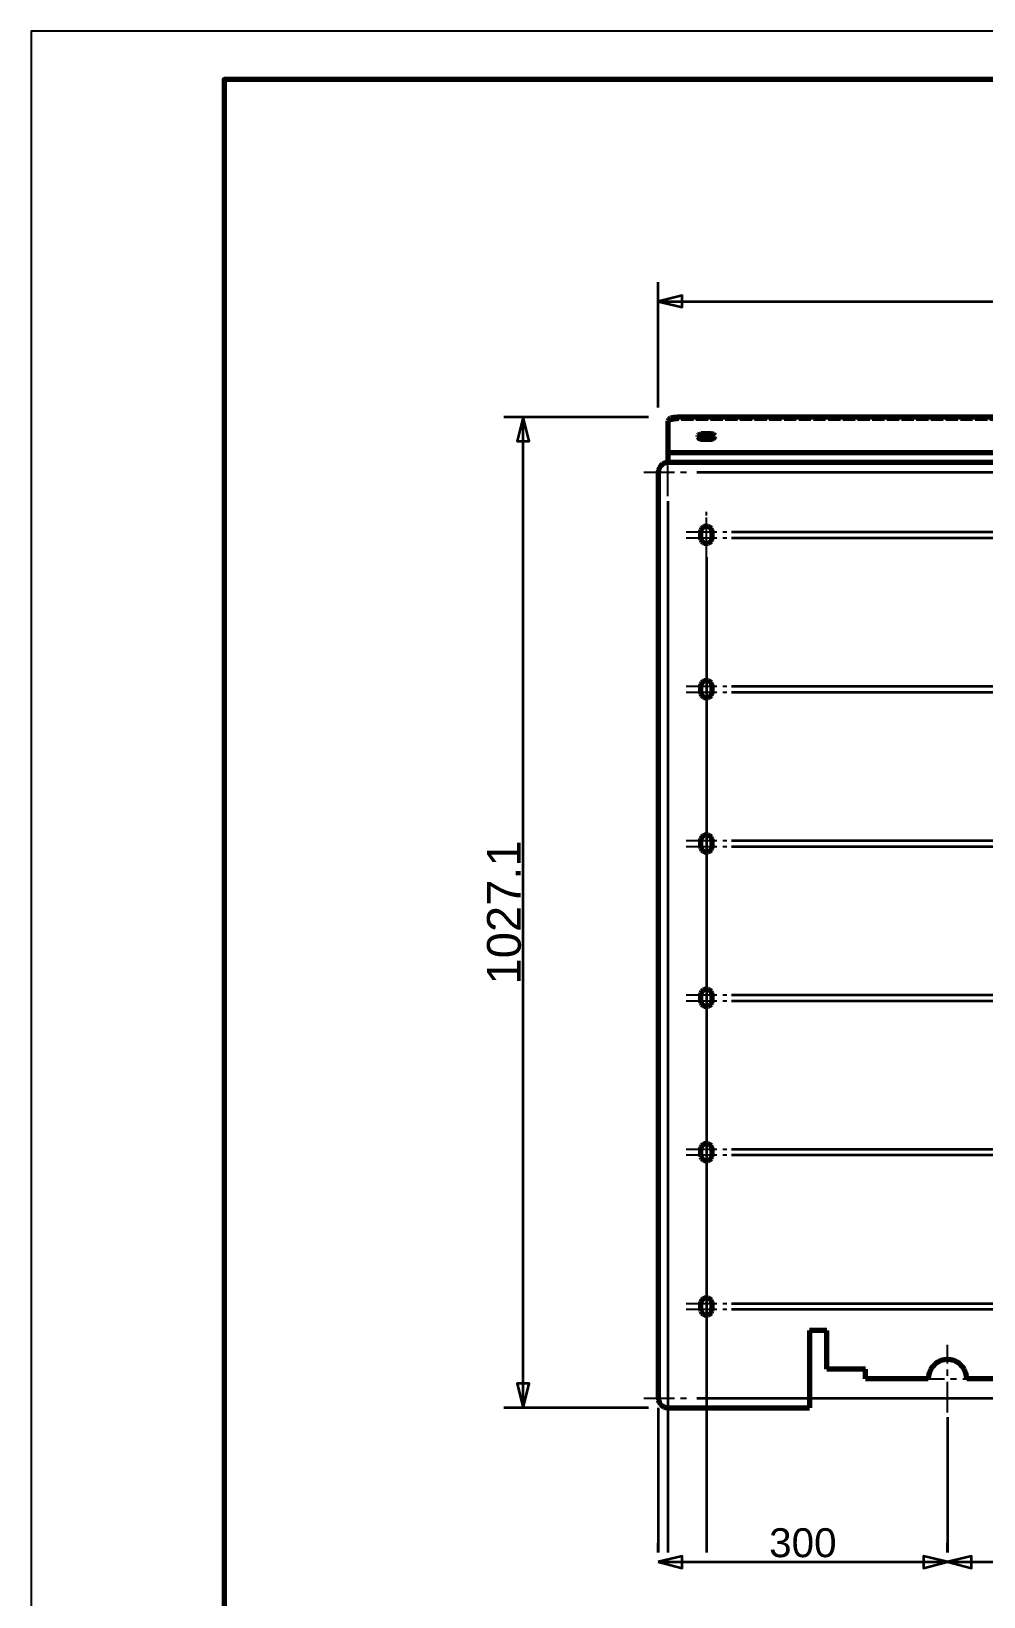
# Model space of a CAD drawing. Header units: millimetres. Extents: x 0 to 420, y 0 to 297.
# Drawn here: x 0 to 98.8, y 134.7 to 297 of the extents above; entities that cross this region are included whole.
import ezdxf
from ezdxf.enums import TextEntityAlignment as Align

# ---------------------------------------------------------------- set-up
doc = ezdxf.new("R2010")
doc.units = ezdxf.units.MM
doc.linetypes.add('CENTER', pattern=[5.08, 3.175, -0.635, 0.635, -0.635])
doc.linetypes.add('DASHED', pattern=[1.524, 1.27, -0.254])
doc.styles.add('GOST', font='Arial')

msp = doc.modelspace()

# ---------------------------------------------------------------- linework, layer by layer
at = {"color": 7, "lineweight": 35}
for p, q in [((65, 258), (65, 271)), ((65, 269), (220, 269)), ((64, 257), (49, 257)), ((51, 154.29), (51, 257)), ((69, 251.29), (235, 251.29)), ((66, 248.29), (66, 139.29)), ((72.6, 245.09), (235, 245.09)), ((72.6, 244.49), (235, 244.49)), ((70, 242.49), (70, 139.29)), ((70, 241.89), (70, 139.29)), ((72.6, 229.09), (235, 229.09)), ((72.6, 228.49), (235, 228.49)), ((70, 226.49), (70, 139.29)), ((70, 225.89), (70, 139.29)), ((72.6, 213.09), (235, 213.09)), ((72.6, 212.49), (235, 212.49)), ((70, 210.49), (70, 139.29)), ((70, 209.89), (70, 139.29)), ((72.6, 197.09), (235, 197.09)), ((72.6, 196.49), (235, 196.49)), ((70, 194.49), (70, 139.29)), ((70, 193.89), (70, 139.29)), ((72.6, 181.09), (235, 181.09)), ((72.6, 180.49), (235, 180.49)), ((70, 178.49), (70, 139.29)), ((70, 177.89), (70, 139.29)), ((72.6, 165.09), (235, 165.09)), ((72.6, 164.49), (235, 164.49)), ((70, 162.49), (70, 139.29)), ((70, 161.89), (70, 139.29)), ((64, 154.29), (49, 154.29)), ((65, 154.29), (65, 139.29)), ((69, 155.29), (235, 155.29)), ((95, 153.29), (95, 139.29)), ((66, 152.29), (66, 139.29)), ((65, 139.29), (65, 140.29)), ((95, 139.29), (95, 140.29)), ((95, 139.29), (95, 140.29)), ((65, 138.29), (95, 138.29)), ((95, 138.29), (190, 138.29))]:
    msp.add_line(p, q, dxfattribs=at)
at = {"color": 1, "lineweight": 70}
for p, q in [((66.02, 256.69), (66, 256.61)), ((66, 256.61), (66, 253.3)), ((66.08, 256.76), (66.02, 256.69)), ((66.17, 256.83), (66.08, 256.76)), ((66.29, 256.89), (66.17, 256.83)), ((66.44, 256.93), (66.29, 256.89)), ((66.62, 256.97), (66.44, 256.93)), ((67, 257), (66.62, 256.97)), ((218, 257), (67, 257)), ((69.11, 255.09), (69.1, 255.05)), ((69.1, 255.05), (69.11, 255)), ((69.15, 255.14), (69.11, 255.09)), ((69.11, 255), (69.15, 254.96)), ((69.28, 255.21), (69.15, 255.14)), ((69.15, 254.96), (69.28, 254.88)), ((69.22, 254.91), (69.31, 254.95)), ((69.47, 255.26), (69.28, 255.21)), ((69.28, 254.88), (69.47, 254.83)), ((69.31, 254.95), (69.43, 254.98)), ((69.43, 254.98), (69.7, 255)), ((69.7, 255.28), (69.47, 255.26)), ((69.47, 254.83), (69.7, 254.81)), ((70.3, 255.28), (69.7, 255.28)), ((69.7, 255), (69.7, 255.28)), ((69.7, 255), (70.3, 255)), ((70.53, 255.26), (70.3, 255.28)), ((70.3, 255), (70.3, 255.28)), ((70.3, 255), (70.57, 254.98)), ((70.3, 254.81), (70.53, 254.83)), ((70.72, 255.21), (70.53, 255.26)), ((70.53, 254.83), (70.72, 254.88)), ((70.57, 254.98), (70.69, 254.95)), ((70.69, 254.95), (70.78, 254.91)), ((70.85, 255.14), (70.72, 255.21)), ((70.72, 254.88), (70.85, 254.96)), ((70.89, 255.09), (70.85, 255.14)), ((70.85, 254.96), (70.89, 255)), ((70.9, 255.05), (70.89, 255.09)), ((70.89, 255), (70.9, 255.05)), ((66, 253.3), (66, 253.26)), ((219, 253.3), (66, 253.3)), ((66, 253.26), (66, 253.21)), ((66, 253.21), (66, 253.16)), ((69.7, 254.81), (70.3, 254.81)), ((65.12, 251.76), (65.03, 251.53)), ((65.26, 251.96), (65.12, 251.76)), ((65.44, 252.12), (65.26, 251.96)), ((65.66, 252.23), (65.44, 252.12)), ((65.9, 252.29), (65.66, 252.23)), ((65.9, 252.29), (65.9, 252.19)), ((65.9, 252.19), (66, 252.19)), ((66, 253.16), (66, 253.1)), ((66, 253.1), (66, 253.04)), ((66, 253.04), (66, 252.97)), ((66, 252.97), (66, 252.89)), ((66, 252.89), (66, 252.81)), ((66, 252.81), (66, 252.73)), ((66, 252.73), (66, 252.65)), ((66, 252.65), (66, 252.56)), ((66, 252.56), (66, 252.47)), ((66, 252.47), (66, 252.38)), ((66, 252.38), (66, 252.29)), ((66, 252.19), (66, 252.29)), ((219, 252.29), (66, 252.29)), ((65.03, 251.53), (65, 251.29)), ((65, 251.29), (65, 155.29)), ((69.43, 245.27), (69.4, 245.09)), ((69.4, 245.09), (69.4, 244.49)), ((69.51, 245.44), (69.43, 245.27)), ((69.65, 245.57), (69.51, 245.44)), ((69.81, 245.66), (69.65, 245.57)), ((70, 245.69), (69.81, 245.66)), ((70.19, 245.66), (70, 245.69)), ((70.35, 245.57), (70.19, 245.66)), ((70.49, 245.44), (70.35, 245.57)), ((70.57, 245.27), (70.49, 245.44)), ((70.6, 245.09), (70.57, 245.27)), ((70.6, 244.49), (70.6, 245.09)), ((69.4, 244.49), (69.43, 244.3)), ((69.43, 244.3), (69.51, 244.13)), ((69.51, 244.13), (69.65, 244)), ((69.65, 244), (69.81, 243.92)), ((69.81, 243.92), (70, 243.89)), ((70, 243.89), (70.19, 243.92)), ((70.19, 243.92), (70.35, 244)), ((70.35, 244), (70.49, 244.13)), ((70.49, 244.13), (70.57, 244.3)), ((70.57, 244.3), (70.6, 244.49)), ((69.43, 229.27), (69.4, 229.09)), ((69.4, 229.09), (69.4, 228.49)), ((69.51, 229.44), (69.43, 229.27)), ((69.65, 229.57), (69.51, 229.44)), ((69.81, 229.66), (69.65, 229.57)), ((70, 229.69), (69.81, 229.66)), ((70.19, 229.66), (70, 229.69)), ((70.35, 229.57), (70.19, 229.66)), ((70.49, 229.44), (70.35, 229.57)), ((70.57, 229.27), (70.49, 229.44)), ((70.6, 229.09), (70.57, 229.27)), ((70.6, 228.49), (70.6, 229.09)), ((69.4, 228.49), (69.43, 228.3)), ((69.43, 228.3), (69.51, 228.13)), ((69.51, 228.13), (69.65, 228)), ((69.65, 228), (69.81, 227.92)), ((69.81, 227.92), (70, 227.89)), ((70, 227.89), (70.19, 227.92)), ((70.19, 227.92), (70.35, 228)), ((70.35, 228), (70.49, 228.13)), ((70.49, 228.13), (70.57, 228.3)), ((70.57, 228.3), (70.6, 228.49)), ((69.43, 213.27), (69.4, 213.09)), ((69.4, 213.09), (69.4, 212.49)), ((69.51, 213.44), (69.43, 213.27)), ((69.65, 213.57), (69.51, 213.44)), ((69.81, 213.66), (69.65, 213.57)), ((70, 213.69), (69.81, 213.66)), ((70.19, 213.66), (70, 213.69)), ((70.35, 213.57), (70.19, 213.66)), ((70.49, 213.44), (70.35, 213.57)), ((70.57, 213.27), (70.49, 213.44)), ((70.6, 213.09), (70.57, 213.27)), ((70.6, 212.49), (70.6, 213.09)), ((69.4, 212.49), (69.43, 212.3)), ((69.43, 212.3), (69.51, 212.13)), ((69.51, 212.13), (69.65, 212)), ((69.65, 212), (69.81, 211.92)), ((69.81, 211.92), (70, 211.89)), ((70, 211.89), (70.19, 211.92)), ((70.19, 211.92), (70.35, 212)), ((70.35, 212), (70.49, 212.13)), ((70.49, 212.13), (70.57, 212.3)), ((70.57, 212.3), (70.6, 212.49)), ((69.43, 197.27), (69.4, 197.09)), ((69.4, 197.09), (69.4, 196.49)), ((69.4, 196.49), (69.43, 196.3)), ((69.51, 197.44), (69.43, 197.27)), ((69.65, 197.57), (69.51, 197.44)), ((69.81, 197.66), (69.65, 197.57)), ((70, 197.69), (69.81, 197.66)), ((70.19, 197.66), (70, 197.69)), ((70.35, 197.57), (70.19, 197.66)), ((70.49, 197.44), (70.35, 197.57)), ((70.57, 197.27), (70.49, 197.44)), ((70.6, 197.09), (70.57, 197.27)), ((70.57, 196.3), (70.6, 196.49)), ((70.6, 196.49), (70.6, 197.09)), ((69.43, 196.3), (69.51, 196.13)), ((69.51, 196.13), (69.65, 196)), ((69.65, 196), (69.81, 195.92)), ((69.81, 195.92), (70, 195.89)), ((70, 195.89), (70.19, 195.92)), ((70.19, 195.92), (70.35, 196)), ((70.35, 196), (70.49, 196.13)), ((70.49, 196.13), (70.57, 196.3)), ((69.43, 181.27), (69.4, 181.09)), ((69.4, 181.09), (69.4, 180.49)), ((69.4, 180.49), (69.43, 180.3)), ((69.51, 181.44), (69.43, 181.27)), ((69.43, 180.3), (69.51, 180.13)), ((69.65, 181.57), (69.51, 181.44)), ((69.81, 181.66), (69.65, 181.57)), ((70, 181.69), (69.81, 181.66)), ((70.19, 181.66), (70, 181.69)), ((70.35, 181.57), (70.19, 181.66)), ((70.49, 181.44), (70.35, 181.57)), ((70.57, 181.27), (70.49, 181.44)), ((70.49, 180.13), (70.57, 180.3)), ((70.6, 181.09), (70.57, 181.27)), ((70.57, 180.3), (70.6, 180.49)), ((70.6, 180.49), (70.6, 181.09)), ((69.51, 180.13), (69.65, 180)), ((69.65, 180), (69.81, 179.92)), ((69.81, 179.92), (70, 179.89)), ((70, 179.89), (70.19, 179.92)), ((70.19, 179.92), (70.35, 180)), ((70.35, 180), (70.49, 180.13)), ((69.65, 165.57), (69.51, 165.44)), ((69.81, 165.66), (69.65, 165.57)), ((70, 165.69), (69.81, 165.66)), ((70.19, 165.66), (70, 165.69)), ((70.35, 165.57), (70.19, 165.66)), ((70.49, 165.44), (70.35, 165.57)), ((69.43, 165.27), (69.4, 165.09)), ((69.4, 165.09), (69.4, 164.49)), ((69.4, 164.49), (69.43, 164.3)), ((69.51, 165.44), (69.43, 165.27)), ((69.43, 164.3), (69.51, 164.13)), ((69.51, 164.13), (69.65, 164)), ((69.65, 164), (69.81, 163.92)), ((70.19, 163.92), (70.35, 164)), ((70.35, 164), (70.49, 164.13)), ((70.57, 165.27), (70.49, 165.44)), ((70.49, 164.13), (70.57, 164.3)), ((70.6, 165.09), (70.57, 165.27)), ((70.57, 164.3), (70.6, 164.49)), ((70.6, 164.49), (70.6, 165.09)), ((69.81, 163.92), (70, 163.89)), ((70, 163.89), (70.19, 163.92)), ((82.5, 162.29), (80.7, 162.29)), ((80.7, 162.29), (80.7, 154.29)), ((82.5, 158.29), (82.5, 162.29)), ((94.32, 159.17), (94, 159.02)), ((94.65, 159.26), (94.32, 159.17)), ((95, 159.29), (94.65, 159.26)), ((95.35, 159.26), (95, 159.29)), ((95.68, 159.17), (95.35, 159.26)), ((96, 159.02), (95.68, 159.17)), ((86.5, 158.29), (82.5, 158.29)), ((86.5, 157.29), (86.5, 158.29)), ((93.03, 157.63), (93, 157.29)), ((93.12, 157.97), (93.03, 157.63)), ((93.27, 158.29), (93.12, 157.97)), ((93.47, 158.57), (93.27, 158.29)), ((93.71, 158.82), (93.47, 158.57)), ((94, 159.02), (93.71, 158.82)), ((96.29, 158.82), (96, 159.02)), ((96.53, 158.57), (96.29, 158.82)), ((96.73, 158.29), (96.53, 158.57)), ((96.88, 157.97), (96.73, 158.29)), ((96.97, 157.63), (96.88, 157.97)), ((97, 157.29), (96.97, 157.63)), ((93, 157.29), (86.5, 157.29)), ((188, 157.29), (97, 157.29)), ((65, 155.29), (65.03, 155.06)), ((65.03, 155.06), (65.1, 154.85)), ((65.1, 154.85), (65.22, 154.66)), ((65.22, 154.66), (65.38, 154.5)), ((65.38, 154.5), (65.57, 154.39)), ((65.57, 154.39), (65.78, 154.31)), ((65.78, 154.31), (66, 154.29)), ((66, 154.29), (80.7, 154.29))]:
    msp.add_line(p, q, dxfattribs=at)
at = {"color": 5, "linetype": 'DASHED', "lineweight": 35}
for p, q in [((66, 256.61), (66, 256.33)), ((66.02, 256.41), (66.08, 256.48)), ((66.08, 256.48), (66.17, 256.55)), ((66.17, 256.55), (66.29, 256.61)), ((66.29, 256.61), (66.44, 256.66)), ((66.44, 256.66), (66.62, 256.69)), ((66.62, 256.69), (67, 256.72)), ((218, 256.72), (67, 256.72)), ((66, 256.33), (66.02, 256.41)), ((66, 256.33), (66, 253.02)), ((69.1, 254.77), (69.13, 254.84)), ((69.13, 254.84), (69.22, 254.91)), ((70.78, 254.91), (70.87, 254.84)), ((70.87, 254.84), (70.9, 254.77)), ((66, 253.3), (66, 253.02)), ((69.11, 254.72), (69.1, 254.77)), ((69.15, 254.68), (69.11, 254.72)), ((69.28, 254.6), (69.15, 254.68)), ((69.47, 254.55), (69.28, 254.6)), ((69.7, 254.54), (69.47, 254.55)), ((70.3, 254.54), (69.7, 254.54)), ((70.53, 254.55), (70.3, 254.54)), ((70.72, 254.6), (70.53, 254.55)), ((70.85, 254.68), (70.72, 254.6)), ((70.89, 254.72), (70.85, 254.68)), ((70.9, 254.77), (70.89, 254.72)), ((65.03, 251.53), (65.12, 251.76)), ((65.12, 251.76), (65.26, 251.96)), ((65.26, 251.96), (65.44, 252.12)), ((65.44, 252.12), (65.66, 252.23)), ((65.66, 252.23), (65.9, 252.29)), ((65.9, 252.19), (65.9, 252.29)), ((66, 252.19), (65.9, 252.19)), ((66, 253.02), (66, 252.99)), ((66, 252.99), (66, 252.96)), ((66, 252.96), (66, 252.92)), ((66, 252.92), (66, 252.88)), ((66, 252.88), (66, 252.83)), ((66, 252.83), (66, 252.78)), ((66, 252.78), (66, 252.73)), ((66, 252.73), (66, 252.67)), ((66, 252.67), (66, 252.61)), ((66, 252.61), (66, 252.55)), ((66, 252.55), (66, 252.48)), ((66, 252.48), (66, 252.42)), ((66, 252.42), (66, 252.35)), ((66, 252.35), (66, 252.29)), ((66, 252.29), (66, 252.19)), ((65, 251.29), (65.03, 251.53)), ((65, 155.29), (65, 251.29)), ((69.4, 245.09), (69.43, 245.27)), ((69.4, 244.49), (69.4, 245.09)), ((69.43, 245.27), (69.51, 245.44)), ((69.51, 245.44), (69.65, 245.57)), ((69.65, 245.57), (69.81, 245.66)), ((69.81, 245.66), (70, 245.69)), ((70, 245.69), (70.19, 245.66)), ((70.19, 245.66), (70.35, 245.57)), ((70.35, 245.57), (70.49, 245.44)), ((70.49, 245.44), (70.57, 245.27)), ((70.57, 245.27), (70.6, 245.09)), ((70.6, 245.09), (70.6, 244.49)), ((69.43, 244.3), (69.4, 244.49)), ((69.51, 244.13), (69.43, 244.3)), ((69.65, 244), (69.51, 244.13)), ((69.81, 243.92), (69.65, 244)), ((70, 243.89), (69.81, 243.92)), ((70.19, 243.92), (70, 243.89)), ((70.35, 244), (70.19, 243.92)), ((70.49, 244.13), (70.35, 244)), ((70.57, 244.3), (70.49, 244.13)), ((70.6, 244.49), (70.57, 244.3)), ((69.4, 229.09), (69.43, 229.27)), ((69.4, 228.49), (69.4, 229.09)), ((69.43, 229.27), (69.51, 229.44)), ((69.51, 229.44), (69.65, 229.57)), ((69.65, 229.57), (69.81, 229.66)), ((69.81, 229.66), (70, 229.69)), ((70, 229.69), (70.19, 229.66)), ((70.19, 229.66), (70.35, 229.57)), ((70.35, 229.57), (70.49, 229.44)), ((70.49, 229.44), (70.57, 229.27)), ((70.57, 229.27), (70.6, 229.09)), ((70.6, 229.09), (70.6, 228.49)), ((69.43, 228.3), (69.4, 228.49)), ((69.51, 228.13), (69.43, 228.3)), ((69.65, 228), (69.51, 228.13)), ((69.81, 227.92), (69.65, 228)), ((70, 227.89), (69.81, 227.92)), ((70.19, 227.92), (70, 227.89)), ((70.35, 228), (70.19, 227.92)), ((70.49, 228.13), (70.35, 228)), ((70.57, 228.3), (70.49, 228.13)), ((70.6, 228.49), (70.57, 228.3)), ((69.4, 213.09), (69.43, 213.27)), ((69.4, 212.49), (69.4, 213.09)), ((69.43, 213.27), (69.51, 213.44)), ((69.51, 213.44), (69.65, 213.57)), ((69.65, 213.57), (69.81, 213.66)), ((69.81, 213.66), (70, 213.69)), ((70, 213.69), (70.19, 213.66)), ((70.19, 213.66), (70.35, 213.57)), ((70.35, 213.57), (70.49, 213.44)), ((70.49, 213.44), (70.57, 213.27)), ((70.57, 213.27), (70.6, 213.09)), ((70.6, 213.09), (70.6, 212.49)), ((69.43, 212.3), (69.4, 212.49)), ((69.51, 212.13), (69.43, 212.3)), ((69.65, 212), (69.51, 212.13)), ((69.81, 211.92), (69.65, 212)), ((70, 211.89), (69.81, 211.92)), ((70.19, 211.92), (70, 211.89)), ((70.35, 212), (70.19, 211.92)), ((70.49, 212.13), (70.35, 212)), ((70.57, 212.3), (70.49, 212.13)), ((70.6, 212.49), (70.57, 212.3)), ((69.4, 197.09), (69.43, 197.27)), ((69.4, 196.49), (69.4, 197.09)), ((69.43, 196.3), (69.4, 196.49)), ((69.43, 197.27), (69.51, 197.44)), ((69.51, 197.44), (69.65, 197.57)), ((69.65, 197.57), (69.81, 197.66)), ((69.81, 197.66), (70, 197.69)), ((70, 197.69), (70.19, 197.66)), ((70.19, 197.66), (70.35, 197.57)), ((70.35, 197.57), (70.49, 197.44)), ((70.49, 197.44), (70.57, 197.27)), ((70.57, 197.27), (70.6, 197.09)), ((70.6, 196.49), (70.57, 196.3)), ((70.6, 197.09), (70.6, 196.49)), ((69.51, 196.13), (69.43, 196.3)), ((69.65, 196), (69.51, 196.13)), ((69.81, 195.92), (69.65, 196)), ((70, 195.89), (69.81, 195.92)), ((70.19, 195.92), (70, 195.89)), ((70.35, 196), (70.19, 195.92)), ((70.49, 196.13), (70.35, 196)), ((70.57, 196.3), (70.49, 196.13)), ((69.4, 181.09), (69.43, 181.27)), ((69.4, 180.49), (69.4, 181.09)), ((69.43, 180.3), (69.4, 180.49)), ((69.43, 181.27), (69.51, 181.44)), ((69.51, 180.13), (69.43, 180.3)), ((69.51, 181.44), (69.65, 181.57)), ((69.65, 181.57), (69.81, 181.66)), ((69.81, 181.66), (70, 181.69)), ((70, 181.69), (70.19, 181.66)), ((70.19, 181.66), (70.35, 181.57)), ((70.35, 181.57), (70.49, 181.44)), ((70.49, 181.44), (70.57, 181.27)), ((70.57, 180.3), (70.49, 180.13)), ((70.57, 181.27), (70.6, 181.09)), ((70.6, 180.49), (70.57, 180.3)), ((70.6, 181.09), (70.6, 180.49)), ((69.65, 180), (69.51, 180.13)), ((69.81, 179.92), (69.65, 180)), ((70, 179.89), (69.81, 179.92)), ((70.19, 179.92), (70, 179.89)), ((70.35, 180), (70.19, 179.92)), ((70.49, 180.13), (70.35, 180)), ((69.51, 165.44), (69.65, 165.57)), ((69.65, 165.57), (69.81, 165.66)), ((69.81, 165.66), (70, 165.69)), ((70, 165.69), (70.19, 165.66)), ((70.19, 165.66), (70.35, 165.57)), ((70.35, 165.57), (70.49, 165.44)), ((69.4, 165.09), (69.43, 165.27)), ((69.4, 164.49), (69.4, 165.09)), ((69.43, 164.3), (69.4, 164.49)), ((69.43, 165.27), (69.51, 165.44)), ((69.51, 164.13), (69.43, 164.3)), ((69.65, 164), (69.51, 164.13)), ((69.81, 163.92), (69.65, 164)), ((70.35, 164), (70.19, 163.92)), ((70.49, 164.13), (70.35, 164)), ((70.49, 165.44), (70.57, 165.27)), ((70.57, 164.3), (70.49, 164.13)), ((70.57, 165.27), (70.6, 165.09)), ((70.6, 164.49), (70.57, 164.3)), ((70.6, 165.09), (70.6, 164.49)), ((70, 163.89), (69.81, 163.92)), ((70.19, 163.92), (70, 163.89)), ((80.7, 154.29), (80.7, 162.29)), ((80.7, 162.29), (82.5, 162.29)), ((82.5, 162.29), (82.5, 158.29)), ((94, 159.02), (94.32, 159.17)), ((94.32, 159.17), (94.65, 159.26)), ((94.65, 159.26), (95, 159.29)), ((95, 159.29), (95.35, 159.26)), ((95.35, 159.26), (95.68, 159.17)), ((95.68, 159.17), (96, 159.02)), ((82.5, 158.29), (86.5, 158.29)), ((86.5, 158.29), (86.5, 157.29)), ((93, 157.29), (93.03, 157.63)), ((93.03, 157.63), (93.12, 157.97)), ((93.12, 157.97), (93.27, 158.29)), ((93.27, 158.29), (93.47, 158.57)), ((93.47, 158.57), (93.71, 158.82)), ((93.71, 158.82), (94, 159.02)), ((96, 159.02), (96.29, 158.82)), ((96.29, 158.82), (96.53, 158.57)), ((96.53, 158.57), (96.73, 158.29)), ((96.73, 158.29), (96.88, 157.97)), ((96.88, 157.97), (96.97, 157.63)), ((96.97, 157.63), (97, 157.29)), ((86.5, 157.29), (93, 157.29)), ((97, 157.29), (188, 157.29)), ((65.03, 155.06), (65, 155.29)), ((65.1, 154.85), (65.03, 155.06)), ((65.22, 154.66), (65.1, 154.85)), ((65.38, 154.5), (65.22, 154.66)), ((65.57, 154.39), (65.38, 154.5)), ((65.78, 154.31), (65.57, 154.39)), ((66, 154.29), (65.78, 154.31)), ((80.7, 154.29), (66, 154.29))]:
    msp.add_line(p, q, dxfattribs=at)
at = {"color": 4, "linetype": 'CENTER', "lineweight": 25}
for p, q in [((66, 248.79), (66, 253.79)), ((63.5, 251.29), (68.5, 251.29)), ((70, 242.99), (70, 247.19)), ((67.9, 245.09), (72.1, 245.09)), ((70, 242.39), (70, 246.59)), ((67.9, 244.49), (72.1, 244.49)), ((70, 226.99), (70, 231.19)), ((70, 226.39), (70, 230.59)), ((67.9, 229.09), (72.1, 229.09)), ((67.9, 228.49), (72.1, 228.49)), ((70, 210.99), (70, 215.19)), ((70, 210.39), (70, 214.59)), ((67.9, 213.09), (72.1, 213.09)), ((67.9, 212.49), (72.1, 212.49)), ((70, 194.99), (70, 199.19)), ((70, 194.39), (70, 198.59)), ((67.9, 197.09), (72.1, 197.09)), ((67.9, 196.49), (72.1, 196.49)), ((70, 178.99), (70, 183.19)), ((70, 178.39), (70, 182.59)), ((67.9, 181.09), (72.1, 181.09)), ((67.9, 180.49), (72.1, 180.49)), ((70, 162.99), (70, 167.19)), ((70, 162.39), (70, 166.59)), ((67.9, 165.09), (72.1, 165.09)), ((67.9, 164.49), (72.1, 164.49)), ((95, 153.79), (95, 160.79)), ((66, 152.79), (66, 157.79)), ((91.5, 157.29), (98.5, 157.29)), ((63.5, 155.29), (68.5, 155.29))]:
    msp.add_line(p, q, dxfattribs=at)
at = {"color": 7, "lineweight": 25}
msp.add_lwpolyline([(0, 0), (420, 0), (420, 297), (0, 297)], close=True, dxfattribs=at)
at = {"color": 7, "lineweight": 70}
msp.add_lwpolyline([(20, 5), (415, 5), (415, 292), (20, 292)], close=True, dxfattribs=at)
at = {"color": 7, "lineweight": 35}
for points in [[(65, 269), (67.5, 268.38), (67.5, 269.62)], [(51, 257), (50.38, 254.5), (51.62, 254.5)], [(51, 154.29), (51.62, 156.79), (50.38, 156.79)], [(65, 138.29), (67.5, 137.66), (67.5, 138.91)], [(95, 138.29), (92.5, 138.91), (92.5, 137.66)], [(95, 138.29), (97.5, 137.66), (97.5, 138.91)]]:
    msp.add_lwpolyline(points, close=True, dxfattribs=at)

# ---------------------------------------------------------------- texts
at = {"color": 7, "style": 'GOST'}
msp.add_text('1027.1', height=3.5, rotation=90, dxfattribs=at).set_placement((49, 205.64), align=Align.MIDDLE)
msp.add_text('300', height=3, dxfattribs=at).set_placement((80, 140.29), align=Align.MIDDLE)

doc.saveas('drawing.dxf')
